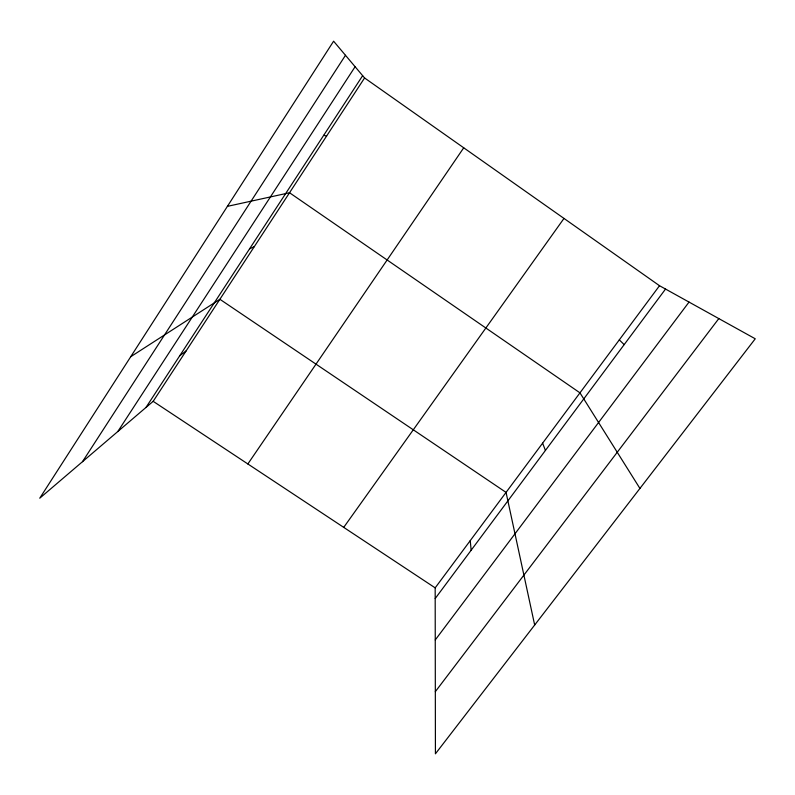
<?xml version="1.0" encoding="UTF-8"?>
<svg xmlns="http://www.w3.org/2000/svg" width="795" height="795" viewBox="0 0 795 795"><rect width="100%" height="100%" fill="white"/><g stroke="black" fill="none" stroke-linecap="round" stroke-linejoin="round"><path stroke-width="1.19" d="M82.491 461.696L345.477 55.292M117.819 431.526L355.107 66.72M145.932 407.517L362.649 75.674M153.167 401.326L364.577 77.96L333.602 41.191L39.75 498.207L153.167 401.326L435.173 587.863L435.422 753.809L755.25 338.789L659.512 285.713L364.577 77.96M247.851 463.962L463.724 147.8M343.718 527.373L563.983 218.426M435.173 587.863L659.512 285.713M435.183 598.556L665.534 289.052M435.253 639.945L689.027 302.08M435.322 691.67L718.819 318.586M179.71 355.782L186.169 350.853M130.718 356.726L219.887 299.278L506.057 492.403L534.667 625.009M249.541 248.875L254.33 246.589M227.41 206.352L289.539 192.748L579.972 392.849L639.925 488.428M323.694 135.329L326.626 136.015M619.305 339.882L624.184 344.613M542.617 443.153L545.42 450.447M470.243 540.63L471.147 550.239"/></g></svg>
